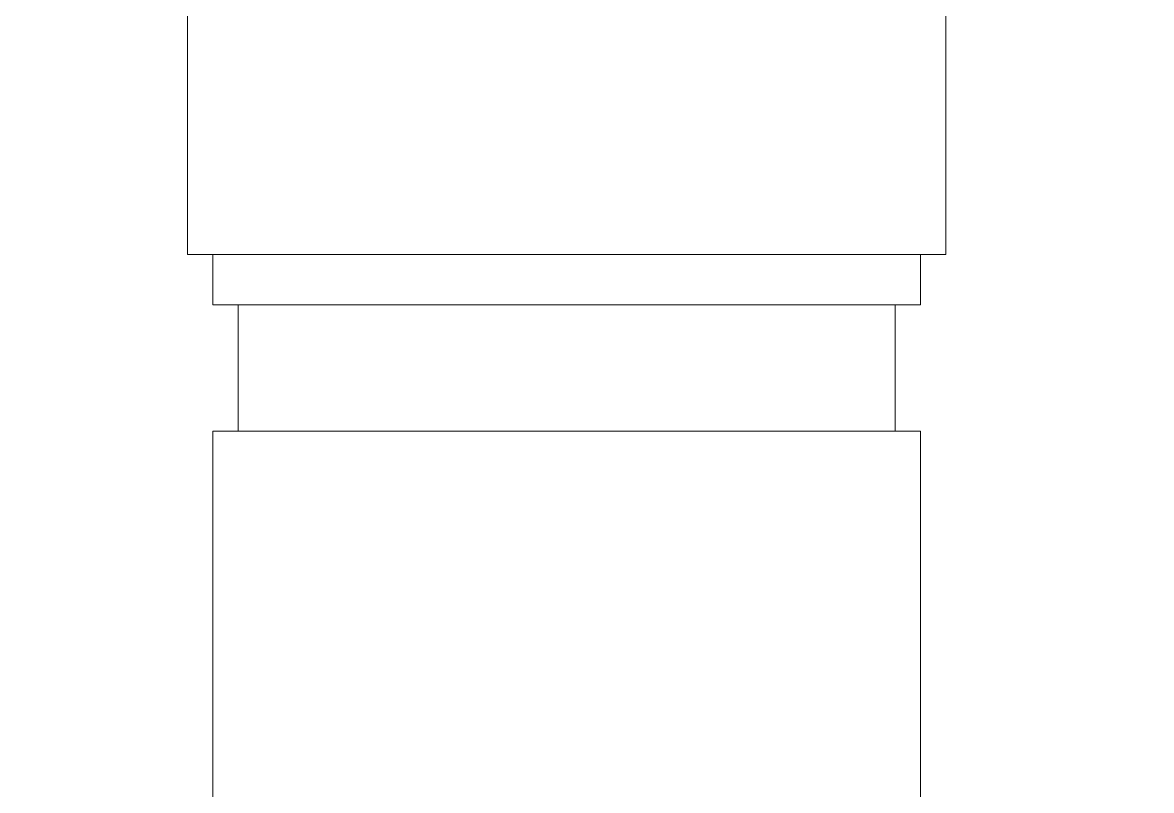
# Model space of a CAD drawing. Header units: centimetres. Extents: x -13594 to 4017, y -3206 to 1780.
# Drawn here: x 2290.2 to 2351.3, y -2166.3 to -2124.7 of the extents above; entities that cross this region are included whole.
import ezdxf

# ---------------------------------------------------------------- set-up
doc = ezdxf.new("R2010")
doc.units = ezdxf.units.CM

msp = doc.modelspace()

# ---------------------------------------------------------------- linework, layer by layer
at = {"color": 7, "linetype": 'Continuous', "lineweight": 0}
for p, q in [((2299.122, -2096.236), (2299.122, -2137.249)), ((2340.134, -2137.249), (2340.134, -2096.236)), ((2340.134, -2137.249), (2299.122, -2137.249)), ((2300.489, -2137.249), (2300.489, -2139.983)), ((2338.767, -2139.983), (2338.767, -2137.249)), ((2338.767, -2139.983), (2300.489, -2139.983)), ((2301.856, -2139.983), (2301.856, -2146.818)), ((2337.4, -2146.818), (2337.4, -2139.983)), ((2300.489, -2146.818), (2300.489, -2167.324)), ((2300.489, -2146.818), (2338.767, -2146.818)), ((2338.767, -2167.324), (2338.767, -2146.818))]:
    msp.add_line(p, q, dxfattribs=at)
for radius in [406.205, 406.022, 404.866, 400.131]:
    msp.add_circle((1945.049, -1822.821), radius, dxfattribs=at)

doc.saveas('drawing.dxf')
